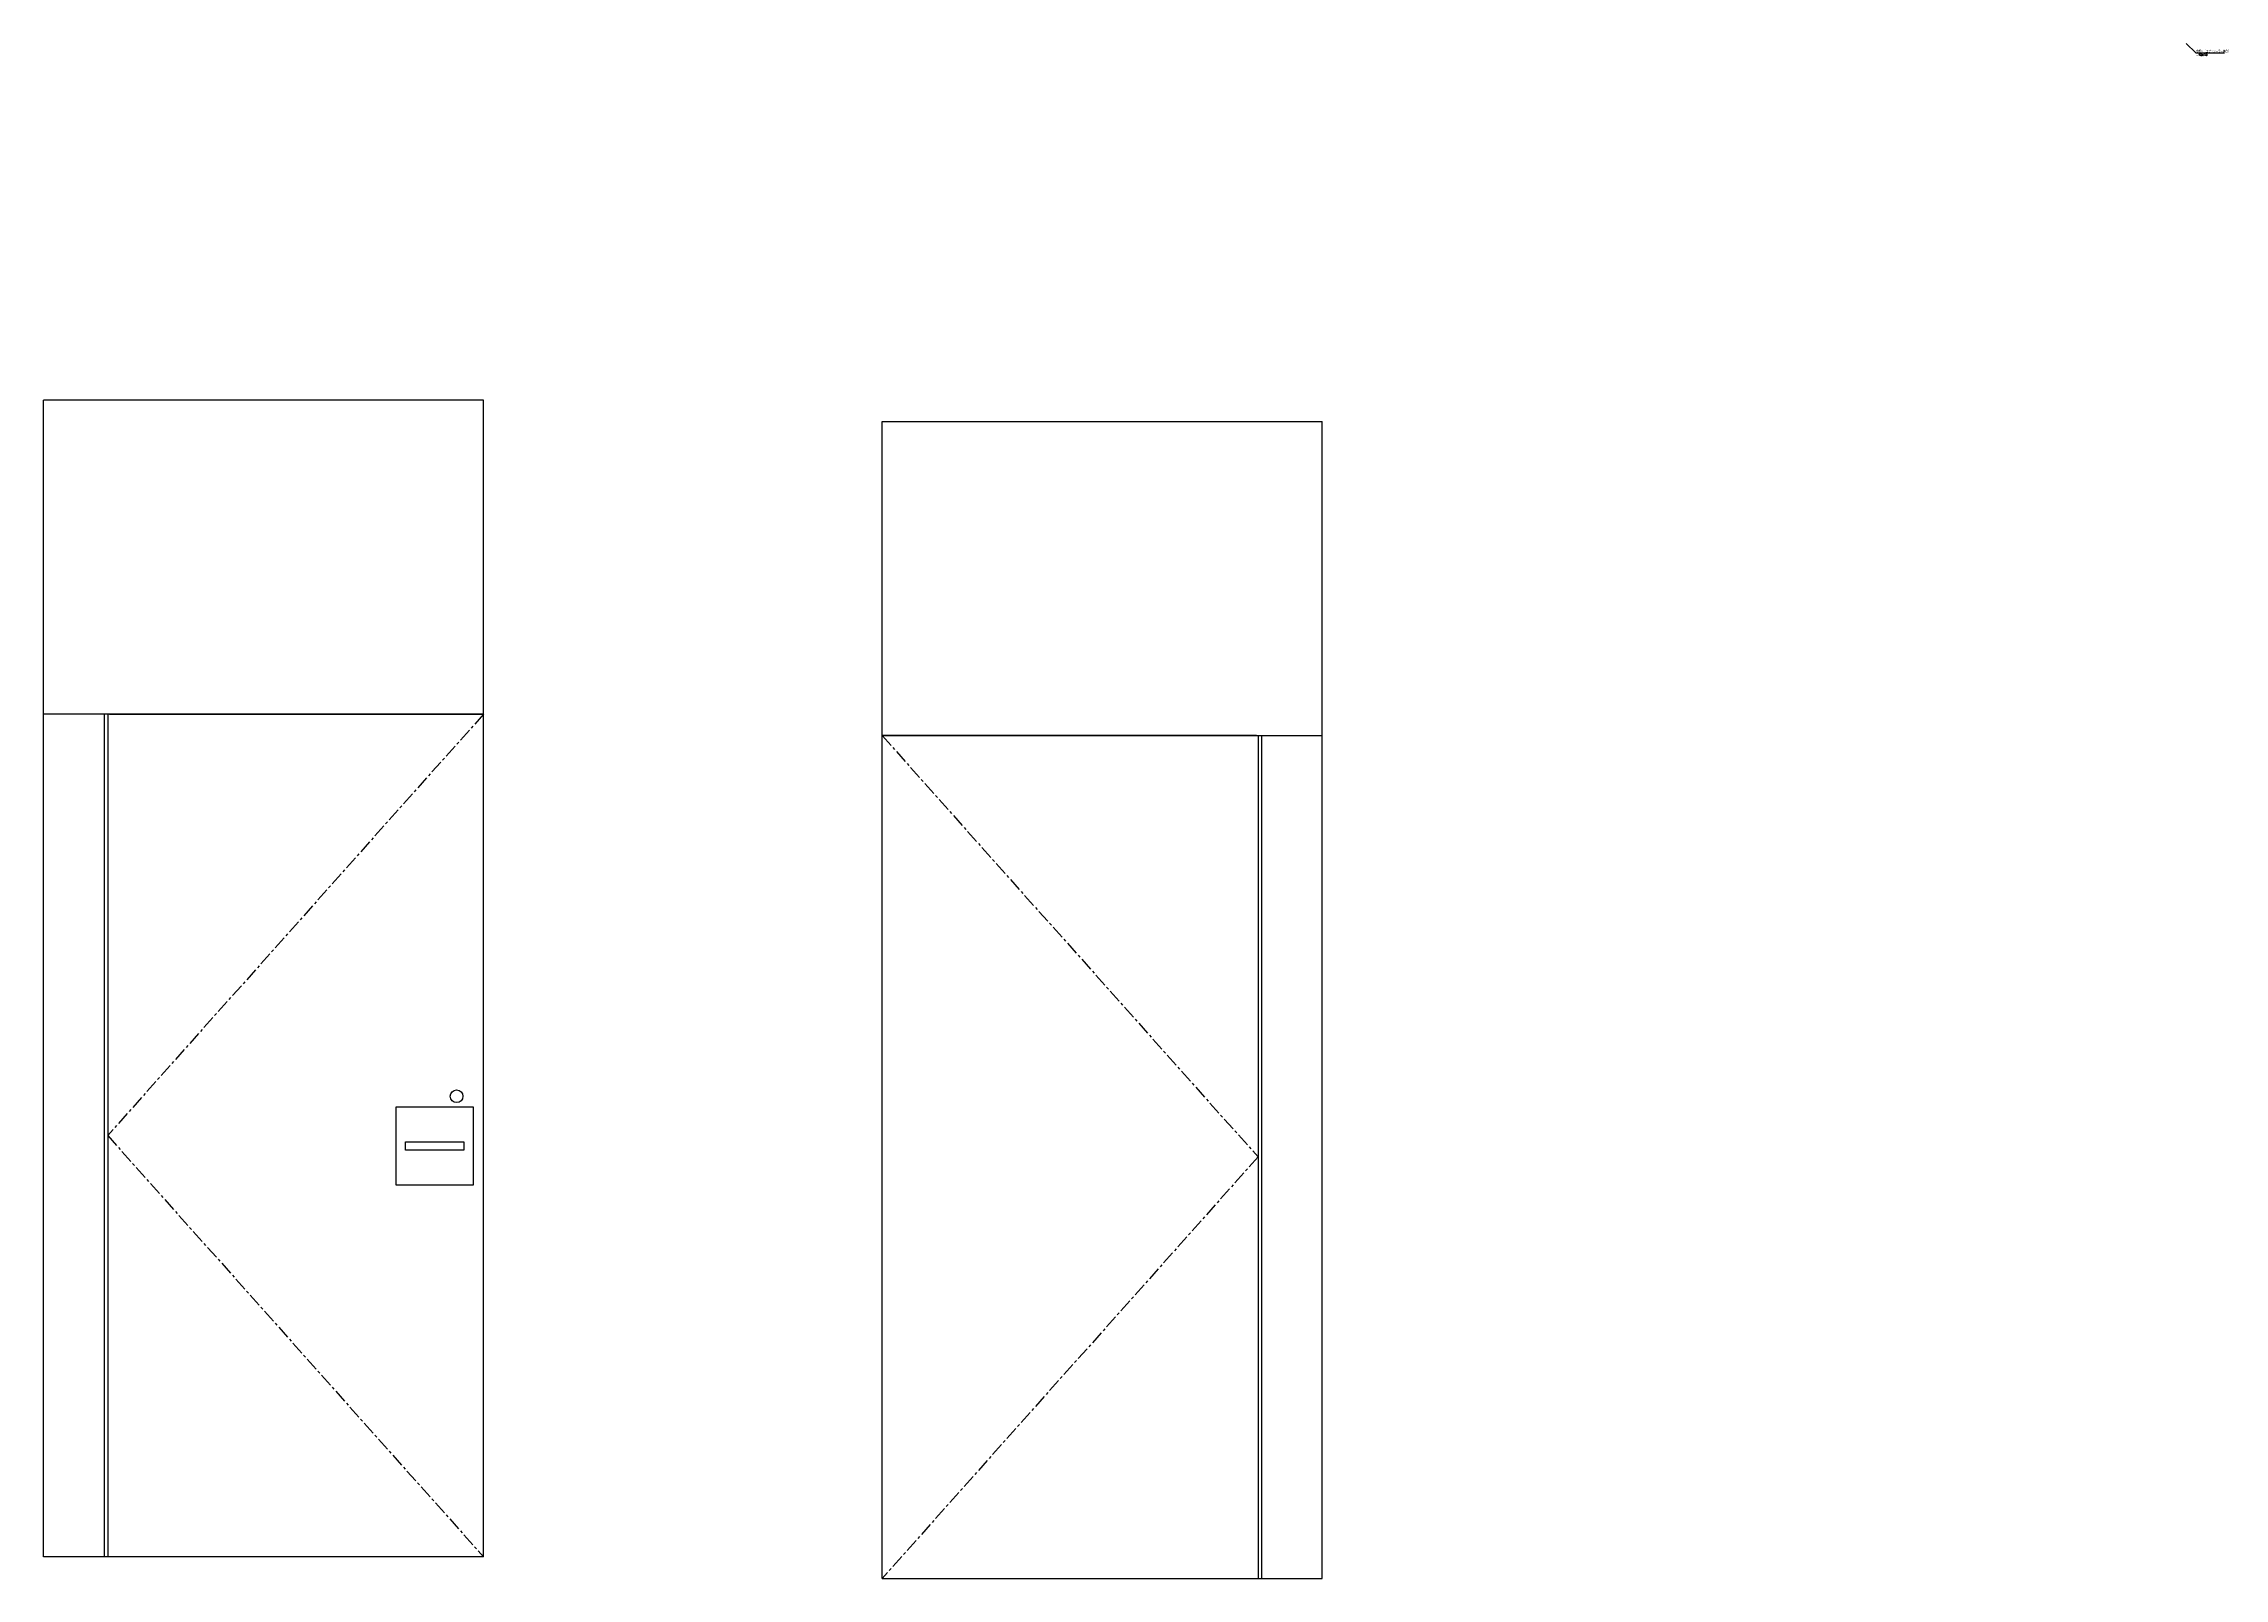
# Model space of a CAD drawing. Header units: inches. Extents: x 107967 to 757940, y -1505 to 368711.
# Drawn here: x 438481 to 569912, y 6637 to 99139 of the extents above; entities that cross this region are included whole.
import ezdxf

# ---------------------------------------------------------------- set-up
doc = ezdxf.new("R2010")
doc.units = ezdxf.units.IN
doc.header["$MEASUREMENT"] = 0
doc.linetypes.add('CENTER', pattern=[50.8, 31.75, -6.35, 6.35, -6.35])
for name, color, linetype in [('_P18_製品', 4, 'Continuous'), ('_グラスウール', 2, 'BATTING'), ('_文字', 3, 'Continuous'), ('_製品寸法', 9, 'Continuous'), ('P11_製品', 4, 'Continuous')]:
    doc.layers.add(name, color=color, linetype=linetype)
doc.styles.add('OKAMURA', font='simplex8.shx', dxfattribs={"width": 0.7, "bigfont": 'BIGFONT.shx'})
doc.linetypes.add('BATTING', pattern='A,0.00254,-2.54,[134,ltypeshp.shx,S=2.54,R=0,X=-2.54,Y=0],-5.08,[134,ltypeshp.shx,S=2.54,R=180,X=2.54,Y=0],-2.54', length=10.16254)
doc.dimstyles.new('OKAMURA-050', dxfattribs={"dimscale": 50, "dimtxt": 3, "dimasz": 1, "dimexe": 0, "dimexo": 3, "dimgap": 1, "dimtad": 1, "dimdec": 8, "dimdsep": 46, "dimtxsty": 'OKAMURA', "dimblk1": 'DOT', "dimblk2": 'DOT', "dimsah": 1, "dimcen": 0, "dimclrt": 3, "dimadec": 0, "dimazin": 0, "dimtfac": 1, "dimtdec": 8, "dimtix": 1, "dimtmove": 2, "dimatfit": 3, "dimfxl": 1, "dimtolj": 1, "dimarcsym": 0})

# ---------------------------------------------------------------- blocks, each defined once
blk = doc.blocks.new('p11- tay nam')
for points in [[(-144, -210), (40, -210), (40, -26), (-144, -26)], [(-121, -108), (17, -108), (17, -128), (-121, -128)]]:
    blk.add_lwpolyline(points, close=True)
blk.add_circle((0, 0), 15)
blk = doc.blocks.new('*U262')
at = {"layer": '_P18_製品'}
for p, q in [((0, 25), (0, 2770)), ((1044, 2025), (1044, 2770)), ((1044, 2025), (0, 2025)), ((143.5, 2025), (143.5, 25)), ((152, 2025), (152, 25)), ((156, 2025), (1044, 2025)), ((1044, 25), (1044, 2025))]:
    blk.add_line(p, q, dxfattribs=at)
at = {"layer": '_P18_製品', "color": 1, "linetype": 'CENTER'}
for p, q in [((1044, 2025), (152, 1025)), ((152, 1025), (1044, 25))]:
    blk.add_line(p, q, dxfattribs=at)
at = {"layer": '_P18_製品'}
for points in [[(1044, 2770), (0, 2770)], [(1044, 25), (0, 25)]]:
    blk.add_lwpolyline(points, dxfattribs=at)
at = {"layer": 'P11_製品'}
blk.add_blockref('p11- tay nam', (980, 1118), dxfattribs=at)
blk = doc.blocks.new('*U261')
at = {"layer": '_P18_製品'}
for p, q in [((-1044, 2025), (-1044, 2770)), ((0, 25), (0, 2770)), ((-156, 2025), (-1044, 2025)), ((-1044, 2025), (0, 2025)), ((-1044, 25), (-1044, 2024.8)), ((-152, 2025), (-152, 25)), ((-143.5, 2025), (-143.5, 25))]:
    blk.add_line(p, q, dxfattribs=at)
at = {"layer": '_P18_製品', "color": 1, "linetype": 'CENTER'}
for p, q in [((-1044, 2024.8), (-152, 1025)), ((-152, 1025), (-1044, 25))]:
    blk.add_line(p, q, dxfattribs=at)
at = {"layer": '_P18_製品'}
for points in [[(-1044, 2770), (0, 2770)], [(-1044, 25), (0, 25)]]:
    blk.add_lwpolyline(points, dxfattribs=at)
blk = doc.blocks.new('_DOT')
at = {"color": 0, "linetype": 'ByBlock'}
blk.add_line((-0.5, 0), (-1, 0), dxfattribs=at)
at = {"color": 0, "linetype": 'ByBlock', "const_width": 0.5}
blk.add_lwpolyline([(-0.25, 0, 1), (0.25, 0, 1)], format="xyb", close=True, dxfattribs=at)
blk = doc.blocks.new('*U272')
at = {"layer": '_文字', "style": 'OKAMURA', "width": 0.7}
for s, p in [('緩衝材（エプトシーラー黒色）', (608, -542)), ('□45x15', (608, -733))]:
    blk.add_text(s, height=150, dxfattribs=at).set_placement(p)
at = {"layer": '_製品寸法'}
blk.add_leader([(0, 0), (586, -563), (2309, -563)], dimstyle='OKAMURA-050', override={"dimgap": 1, "dimtad": 0}, dxfattribs=at)

msp = doc.modelspace()

# ---------------------------------------------------------------- block references
at = {"layer": '_グラスウール', "color": 0, "xscale": 25.4, "yscale": 25.4, "zscale": 25.4}
for name, p in [('*U262', (438481, 7295)), ('*U261', (515534, 6002))]:
    msp.add_blockref(name, p, dxfattribs=at)
at = {"layer": '_文字'}
msp.add_blockref('*U272', (567602, 99139), dxfattribs=at)

doc.saveas('drawing.dxf')
